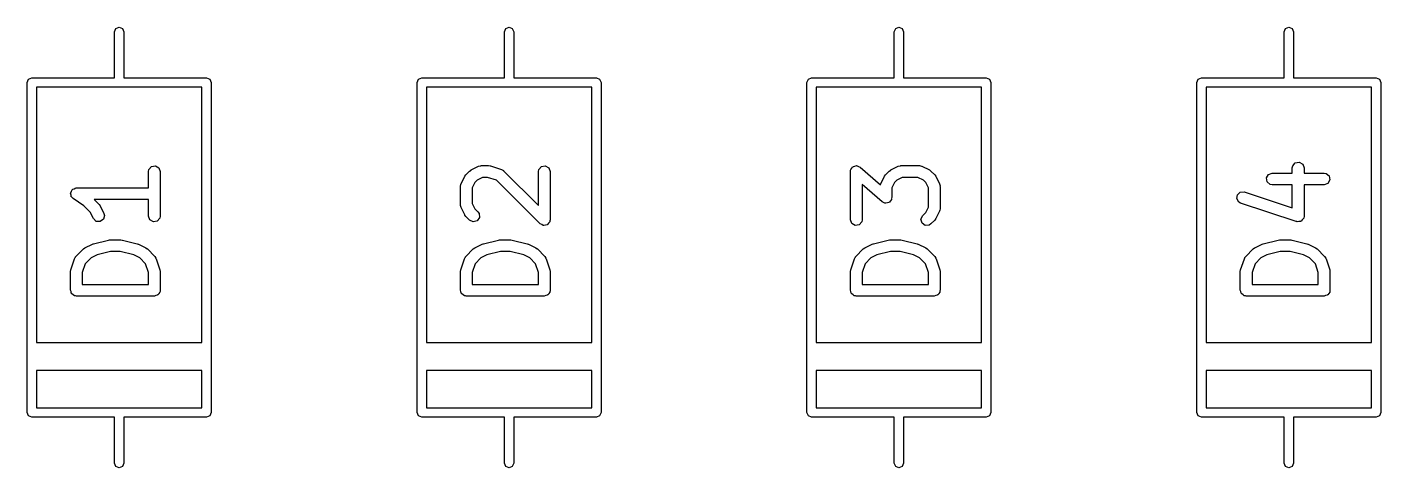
# Model space of a CAD drawing. Extents: x 128.5 to 208.6, y -109.7 to -29.3.
# Drawn here: x 128.82 to 146.18, y -76.02 to -70.36 of the extents above; entities that cross this region are included whole.
import ezdxf

# ---------------------------------------------------------------- set-up
doc = ezdxf.new("R2010")
doc.units = 0
doc.layers.add('BLACK', color=7, linetype='CONTINUOUS')

msp = doc.modelspace()

# ---------------------------------------------------------------- linework, layer by layer
at = {"layer": 'BLACK', "linetype": 'CONTINUOUS'}
for p, q in [((129.94, -70.42), (129.958, -70.3776)), ((129.94, -71.01), (129.94, -70.42)), ((129.958, -70.3776), (130, -70.36)), ((130, -70.36), (130.042, -70.3776)), ((130.042, -70.3776), (130.06, -70.42)), ((130.06, -70.42), (130.06, -71.01)), ((134.94, -70.42), (134.958, -70.3776)), ((134.94, -71.01), (134.94, -70.42)), ((134.958, -70.3776), (135, -70.36)), ((135, -70.36), (135.042, -70.3776)), ((135.042, -70.3776), (135.06, -70.42)), ((135.06, -70.42), (135.06, -71.01)), ((139.94, -70.42), (139.958, -70.3776)), ((139.94, -71.01), (139.94, -70.42)), ((139.958, -70.3776), (140, -70.36)), ((140, -70.36), (140.042, -70.3776)), ((140.042, -70.3776), (140.06, -70.42)), ((140.06, -70.42), (140.06, -71.01)), ((144.94, -70.42), (144.958, -70.3776)), ((144.94, -71.01), (144.94, -70.42)), ((144.958, -70.3776), (145, -70.36)), ((145, -70.36), (145.042, -70.3776)), ((145.042, -70.3776), (145.06, -70.42)), ((145.06, -70.42), (145.06, -71.01)), ((128.82, -71.07), (128.838, -71.0276)), ((128.82, -75.31), (128.82, -71.07)), ((128.838, -71.0276), (128.88, -71.01)), ((128.88, -71.01), (129.94, -71.01)), ((131.06, -71.13), (128.94, -71.13)), ((128.94, -71.13), (128.94, -74.41)), ((130.06, -71.01), (131.12, -71.01)), ((131.06, -74.41), (131.06, -71.13)), ((131.12, -71.01), (131.162, -71.0276)), ((131.162, -71.0276), (131.18, -71.07)), ((131.18, -71.07), (131.18, -75.31)), ((133.82, -71.07), (133.838, -71.0276)), ((133.82, -75.31), (133.82, -71.07)), ((133.838, -71.0276), (133.88, -71.01)), ((133.88, -71.01), (134.94, -71.01)), ((136.06, -71.13), (133.94, -71.13)), ((133.94, -71.13), (133.94, -74.41)), ((135.06, -71.01), (136.12, -71.01)), ((136.06, -74.41), (136.06, -71.13)), ((136.12, -71.01), (136.162, -71.0276)), ((136.162, -71.0276), (136.18, -71.07)), ((136.18, -71.07), (136.18, -75.31)), ((138.82, -71.07), (138.838, -71.0276)), ((138.82, -75.31), (138.82, -71.07)), ((138.838, -71.0276), (138.88, -71.01)), ((138.88, -71.01), (139.94, -71.01)), ((141.06, -71.13), (138.94, -71.13)), ((138.94, -71.13), (138.94, -74.41)), ((140.06, -71.01), (141.12, -71.01)), ((141.06, -74.41), (141.06, -71.13)), ((141.12, -71.01), (141.162, -71.0276)), ((141.162, -71.0276), (141.18, -71.07)), ((141.18, -71.07), (141.18, -75.31)), ((143.82, -71.07), (143.838, -71.0276)), ((143.82, -75.31), (143.82, -71.07)), ((143.838, -71.0276), (143.88, -71.01)), ((143.88, -71.01), (144.94, -71.01)), ((146.06, -71.13), (143.94, -71.13)), ((143.94, -71.13), (143.94, -74.41)), ((145.06, -71.01), (146.12, -71.01)), ((146.06, -74.41), (146.06, -71.13)), ((146.12, -71.01), (146.162, -71.0276)), ((146.162, -71.0276), (146.18, -71.07)), ((146.18, -71.07), (146.18, -75.31)), ((130.377, -72.2143), (130.382, -72.1886)), ((130.377, -72.425), (130.377, -72.2143)), ((130.382, -72.1886), (130.415, -72.1493)), ((130.415, -72.1493), (130.465, -72.1404)), ((130.465, -72.1404), (130.51, -72.1661)), ((130.51, -72.1661), (130.527, -72.2143)), ((130.527, -72.2143), (130.527, -72.7857)), ((134.447, -72.2565), (134.495, -72.2089)), ((134.495, -72.2089), (134.513, -72.196)), ((134.513, -72.196), (134.514, -72.1948)), ((134.514, -72.1948), (134.609, -72.1472)), ((134.609, -72.1472), (134.634, -72.1398)), ((134.634, -72.1398), (134.639, -72.1408)), ((134.639, -72.1408), (134.643, -72.1393)), ((134.643, -72.1393), (134.738, -72.1393)), ((134.738, -72.1393), (134.76, -72.1432)), ((134.76, -72.1432), (134.762, -72.1431)), ((134.762, -72.1431), (134.905, -72.1908)), ((134.905, -72.1908), (134.928, -72.2032)), ((134.928, -72.2032), (134.93, -72.207)), ((134.93, -72.207), (134.934, -72.2089)), ((134.934, -72.2089), (135.377, -72.6523)), ((135.377, -72.2143), (135.382, -72.1886)), ((135.377, -72.6523), (135.377, -72.2143)), ((135.382, -72.1886), (135.415, -72.1493)), ((135.415, -72.1493), (135.465, -72.1404)), ((135.465, -72.1404), (135.51, -72.1661)), ((135.51, -72.1661), (135.527, -72.2143)), ((135.527, -72.2143), (135.527, -72.8333)), ((139.377, -72.2143), (139.379, -72.2032)), ((139.377, -72.8333), (139.377, -72.2143)), ((139.379, -72.1997), (139.38, -72.1971)), ((139.379, -72.2032), (139.379, -72.1997)), ((139.38, -72.1971), (139.382, -72.1886)), ((139.382, -72.1886), (139.395, -72.1731)), ((139.395, -72.1731), (139.405, -72.1558)), ((139.405, -72.1558), (139.411, -72.1539)), ((139.411, -72.1539), (139.415, -72.1493)), ((139.415, -72.1493), (139.435, -72.1458)), ((139.435, -72.1458), (139.454, -72.1393)), ((139.454, -72.1393), (139.46, -72.1415)), ((139.46, -72.1415), (139.465, -72.1404)), ((139.465, -72.1404), (139.483, -72.1505)), ((139.483, -72.1505), (139.502, -72.1578)), ((139.502, -72.1578), (139.762, -72.3853)), ((139.828, -72.2565), (139.876, -72.2089)), ((139.876, -72.2089), (139.894, -72.196)), ((139.894, -72.196), (139.895, -72.1948)), ((139.895, -72.1948), (139.99, -72.1472)), ((139.99, -72.1472), (140.015, -72.1398)), ((140.015, -72.1398), (140.02, -72.1408)), ((140.02, -72.1408), (140.024, -72.1393)), ((140.024, -72.1393), (140.262, -72.1393)), ((140.262, -72.1393), (140.288, -72.1438)), ((140.288, -72.1438), (140.291, -72.1467)), ((140.291, -72.1467), (140.295, -72.1472)), ((140.295, -72.1472), (140.391, -72.1948)), ((140.391, -72.1948), (140.409, -72.2082)), ((140.409, -72.2082), (140.41, -72.2089)), ((140.41, -72.2089), (140.458, -72.2565)), ((145.044, -72.1667), (145.049, -72.141)), ((145.044, -72.2345), (145.044, -72.1667)), ((145.049, -72.141), (145.082, -72.1017)), ((145.082, -72.1017), (145.132, -72.0928)), ((145.132, -72.0928), (145.177, -72.1185)), ((145.177, -72.1185), (145.194, -72.1667)), ((145.194, -72.1667), (145.194, -72.2345)), ((134.377, -72.4048), (134.382, -72.3791)), ((134.382, -72.3791), (134.385, -72.3757)), ((134.385, -72.3712), (134.433, -72.276)), ((134.385, -72.3757), (134.385, -72.3712)), ((134.433, -72.276), (134.446, -72.258)), ((134.446, -72.258), (134.447, -72.2565)), ((134.562, -72.3539), (134.527, -72.4225)), ((134.592, -72.3235), (134.562, -72.3539)), ((134.661, -72.2893), (134.592, -72.3235)), ((134.726, -72.2893), (134.661, -72.2893)), ((134.84, -72.3275), (134.726, -72.2893)), ((135.399, -72.8864), (134.84, -72.3275)), ((139.784, -72.6041), (139.527, -72.3796)), ((139.527, -72.3796), (139.527, -72.8333)), ((139.762, -72.3853), (139.763, -72.3791)), ((139.763, -72.3791), (139.766, -72.3757)), ((139.766, -72.3712), (139.814, -72.276)), ((139.766, -72.3757), (139.766, -72.3712)), ((139.814, -72.276), (139.827, -72.258)), ((139.827, -72.258), (139.828, -72.2565)), ((139.943, -72.3539), (139.908, -72.4225)), ((139.973, -72.3235), (139.943, -72.3539)), ((140.042, -72.2893), (139.973, -72.3235)), ((140.244, -72.2893), (140.042, -72.2893)), ((140.313, -72.3235), (140.244, -72.2893)), ((140.343, -72.3539), (140.313, -72.3235)), ((140.377, -72.4225), (140.343, -72.3539)), ((140.458, -72.2565), (140.471, -72.2749)), ((140.471, -72.2749), (140.472, -72.276)), ((140.472, -72.276), (140.519, -72.3712)), ((140.519, -72.3712), (140.527, -72.3962)), ((144.712, -72.2965), (144.738, -72.2521)), ((144.721, -72.347), (144.712, -72.2965)), ((144.76, -72.38), (144.721, -72.347)), ((144.738, -72.2521), (144.786, -72.2345)), ((144.786, -72.3845), (144.76, -72.38)), ((144.786, -72.2345), (145.044, -72.2345)), ((145.044, -72.3845), (144.786, -72.3845)), ((145.044, -72.6817), (145.044, -72.3845)), ((145.194, -72.2345), (145.452, -72.2345)), ((145.452, -72.3845), (145.194, -72.3845)), ((145.194, -72.3845), (145.194, -72.7857)), ((145.452, -72.2345), (145.478, -72.239)), ((145.501, -72.367), (145.452, -72.3845)), ((145.478, -72.239), (145.517, -72.272)), ((145.526, -72.3225), (145.501, -72.367)), ((145.517, -72.272), (145.526, -72.3225)), ((129.378, -72.4952), (129.379, -72.4912)), ((129.384, -72.5161), (129.378, -72.4952)), ((129.379, -72.487), (129.389, -72.4681)), ((129.379, -72.4912), (129.379, -72.487)), ((129.387, -72.5375), (129.384, -72.5161)), ((129.391, -72.5403), (129.387, -72.5375)), ((129.389, -72.4681), (129.398, -72.4482)), ((129.392, -72.5444), (129.391, -72.5403)), ((129.411, -72.5624), (129.392, -72.5444)), ((129.398, -72.4482), (129.402, -72.4463)), ((129.402, -72.4463), (129.404, -72.4425)), ((129.404, -72.4425), (129.425, -72.4351)), ((129.547, -72.6535), (129.411, -72.5624)), ((129.425, -72.4351), (129.444, -72.4255)), ((129.444, -72.4255), (129.448, -72.4265)), ((129.448, -72.4265), (129.452, -72.425)), ((129.452, -72.425), (130.377, -72.425)), ((134.377, -72.6429), (134.377, -72.4048)), ((134.527, -72.4225), (134.527, -72.6252)), ((139.905, -72.5648), (139.904, -72.5733)), ((139.907, -72.5622), (139.905, -72.5648)), ((139.908, -72.5476), (139.906, -72.5587)), ((139.906, -72.5587), (139.907, -72.5622)), ((139.908, -72.4225), (139.908, -72.5476)), ((140.377, -72.6728), (140.377, -72.4225)), ((140.527, -72.3962), (140.526, -72.4005)), ((140.526, -72.4005), (140.527, -72.4048)), ((140.527, -72.4048), (140.527, -72.6905)), ((144.331, -72.5627), (144.339, -72.5119)), ((144.358, -72.6064), (144.331, -72.5627)), ((144.339, -72.5119), (144.377, -72.4779)), ((144.377, -72.4779), (144.428, -72.4765)), ((144.428, -72.4765), (145.044, -72.6817)), ((129.629, -72.7349), (129.547, -72.6535)), ((129.671, -72.8193), (129.629, -72.7349)), ((130.377, -72.575), (129.681, -72.575)), ((129.681, -72.575), (129.744, -72.6374)), ((129.744, -72.6374), (129.756, -72.6558)), ((129.756, -72.6558), (129.758, -72.6569)), ((129.758, -72.6569), (129.805, -72.7522)), ((130.377, -72.7857), (130.377, -72.575)), ((134.379, -72.6471), (134.377, -72.6429)), ((134.378, -72.6514), (134.379, -72.6471)), ((134.385, -72.6764), (134.378, -72.6514)), ((134.433, -72.7716), (134.385, -72.6764)), ((134.527, -72.6252), (134.562, -72.6937)), ((134.562, -72.6937), (134.601, -72.7327)), ((134.601, -72.7327), (134.616, -72.754)), ((139.803, -72.6114), (139.784, -72.6041)), ((139.82, -72.6215), (139.803, -72.6114)), ((139.826, -72.6204), (139.82, -72.6215)), ((139.832, -72.6226), (139.826, -72.6204)), ((139.851, -72.6161), (139.832, -72.6226)), ((139.871, -72.6126), (139.851, -72.6161)), ((139.875, -72.608), (139.871, -72.6126)), ((139.88, -72.6061), (139.875, -72.608)), ((139.891, -72.5888), (139.88, -72.6061)), ((139.904, -72.5733), (139.891, -72.5888)), ((140.343, -72.7413), (140.377, -72.6728)), ((140.519, -72.724), (140.472, -72.8193)), ((140.52, -72.7196), (140.519, -72.724)), ((140.523, -72.7161), (140.52, -72.7196)), ((140.527, -72.6905), (140.523, -72.7161)), ((144.381, -72.6188), (144.358, -72.6064)), ((145.095, -72.8569), (144.381, -72.6188)), ((129.708, -72.8545), (129.671, -72.8193)), ((129.759, -72.8576), (129.708, -72.8545)), ((129.801, -72.827), (129.759, -72.8576)), ((129.813, -72.7771), (129.801, -72.827)), ((129.805, -72.7522), (129.813, -72.7771)), ((130.395, -72.8339), (130.377, -72.7857)), ((130.439, -72.8596), (130.395, -72.8339)), ((130.49, -72.8507), (130.439, -72.8596)), ((130.523, -72.8114), (130.49, -72.8507)), ((130.527, -72.7857), (130.523, -72.8114)), ((134.434, -72.7728), (134.433, -72.7716)), ((134.447, -72.7911), (134.434, -72.7728)), ((134.495, -72.8387), (134.447, -72.7911)), ((134.541, -72.8604), (134.495, -72.8387)), ((134.591, -72.8472), (134.541, -72.8604)), ((134.62, -72.8051), (134.591, -72.8472)), ((134.616, -72.754), (134.62, -72.8051)), ((135.42, -72.8959), (135.399, -72.8864)), ((135.439, -72.9072), (135.42, -72.8959)), ((135.443, -72.9066), (135.439, -72.9072)), ((135.446, -72.908), (135.443, -72.9066)), ((135.468, -72.9022), (135.446, -72.908)), ((135.49, -72.8983), (135.468, -72.9022)), ((135.492, -72.8957), (135.49, -72.8983)), ((135.495, -72.8948), (135.492, -72.8957)), ((135.508, -72.8763), (135.495, -72.8948)), ((135.523, -72.859), (135.508, -72.8763)), ((135.524, -72.8544), (135.523, -72.859)), ((135.525, -72.8527), (135.524, -72.8544)), ((135.527, -72.8333), (135.525, -72.8495)), ((135.525, -72.8495), (135.525, -72.8527)), ((139.395, -72.8815), (139.377, -72.8333)), ((139.439, -72.9072), (139.395, -72.8815)), ((139.49, -72.8983), (139.439, -72.9072)), ((139.523, -72.859), (139.49, -72.8983)), ((139.527, -72.8333), (139.523, -72.859)), ((140.282, -72.8268), (140.304, -72.7803)), ((140.296, -72.8764), (140.282, -72.8268)), ((140.338, -72.9058), (140.296, -72.8764)), ((140.304, -72.7803), (140.343, -72.7413)), ((140.389, -72.9013), (140.338, -72.9058)), ((140.41, -72.8864), (140.389, -72.9013)), ((140.458, -72.8387), (140.41, -72.8864)), ((140.472, -72.8193), (140.458, -72.8373)), ((140.458, -72.8373), (140.458, -72.8387)), ((145.101, -72.8567), (145.095, -72.8569)), ((145.106, -72.8596), (145.101, -72.8567)), ((145.126, -72.856), (145.106, -72.8596)), ((145.147, -72.8555), (145.126, -72.856)), ((145.151, -72.8517), (145.147, -72.8555)), ((145.157, -72.8507), (145.151, -72.8517)), ((145.17, -72.835), (145.157, -72.8507)), ((145.185, -72.8214), (145.17, -72.835)), ((145.186, -72.8158), (145.185, -72.8214)), ((145.19, -72.8114), (145.186, -72.8158)), ((145.194, -72.7857), (145.19, -72.8114)), ((129.447, -73.3041), (129.542, -73.2089)), ((129.542, -73.2089), (129.561, -73.196)), ((129.561, -73.196), (129.562, -73.1948)), ((129.562, -73.1948), (129.657, -73.1472)), ((129.657, -73.1472), (129.669, -73.1435)), ((129.669, -73.1435), (129.672, -73.1415)), ((129.672, -73.1415), (129.863, -73.0939)), ((129.89, -73.2417), (129.717, -73.285)), ((129.863, -73.0939), (129.878, -73.0929)), ((129.878, -73.0929), (129.881, -73.0917)), ((129.881, -73.0917), (130.024, -73.0917)), ((130.015, -73.2417), (129.89, -73.2417)), ((130.188, -73.285), (130.015, -73.2417)), ((130.024, -73.0917), (130.039, -73.0943)), ((130.039, -73.0943), (130.042, -73.0939)), ((130.042, -73.0939), (130.232, -73.1415)), ((130.232, -73.1415), (130.244, -73.1468)), ((130.244, -73.1468), (130.248, -73.1472)), ((130.248, -73.1472), (130.343, -73.1948)), ((130.343, -73.1948), (130.361, -73.2082)), ((130.361, -73.2082), (130.363, -73.2089)), ((130.363, -73.2089), (130.458, -73.3041)), ((134.447, -73.3041), (134.542, -73.2089)), ((134.542, -73.2089), (134.561, -73.196)), ((134.561, -73.196), (134.562, -73.1948)), ((134.562, -73.1948), (134.657, -73.1472)), ((134.657, -73.1472), (134.669, -73.1435)), ((134.669, -73.1435), (134.672, -73.1415)), ((134.672, -73.1415), (134.863, -73.0939)), ((134.89, -73.2417), (134.717, -73.285)), ((134.863, -73.0939), (134.878, -73.0929)), ((134.878, -73.0929), (134.881, -73.0917)), ((134.881, -73.0917), (135.024, -73.0917)), ((135.015, -73.2417), (134.89, -73.2417)), ((135.188, -73.285), (135.015, -73.2417)), ((135.024, -73.0917), (135.039, -73.0943)), ((135.039, -73.0943), (135.042, -73.0939)), ((135.042, -73.0939), (135.232, -73.1415)), ((135.232, -73.1415), (135.244, -73.1468)), ((135.244, -73.1468), (135.248, -73.1472)), ((135.248, -73.1472), (135.343, -73.1948)), ((135.343, -73.1948), (135.361, -73.2082)), ((135.361, -73.2082), (135.363, -73.2089)), ((135.363, -73.2089), (135.458, -73.3041)), ((139.447, -73.3041), (139.542, -73.2089)), ((139.542, -73.2089), (139.561, -73.196)), ((139.561, -73.196), (139.562, -73.1948)), ((139.562, -73.1948), (139.657, -73.1472)), ((139.657, -73.1472), (139.669, -73.1435)), ((139.669, -73.1435), (139.672, -73.1415)), ((139.672, -73.1415), (139.863, -73.0939)), ((139.89, -73.2417), (139.717, -73.285)), ((139.863, -73.0939), (139.878, -73.0929)), ((139.878, -73.0929), (139.881, -73.0917)), ((139.881, -73.0917), (140.024, -73.0917)), ((140.015, -73.2417), (139.89, -73.2417)), ((140.188, -73.285), (140.015, -73.2417)), ((140.024, -73.0917), (140.039, -73.0943)), ((140.039, -73.0943), (140.042, -73.0939)), ((140.042, -73.0939), (140.232, -73.1415)), ((140.232, -73.1415), (140.244, -73.1468)), ((140.244, -73.1468), (140.248, -73.1472)), ((140.248, -73.1472), (140.343, -73.1948)), ((140.343, -73.1948), (140.361, -73.2082)), ((140.361, -73.2082), (140.363, -73.2089)), ((140.363, -73.2089), (140.458, -73.3041)), ((144.447, -73.3041), (144.542, -73.2089)), ((144.542, -73.2089), (144.561, -73.196)), ((144.561, -73.196), (144.562, -73.1948)), ((144.562, -73.1948), (144.657, -73.1472)), ((144.657, -73.1472), (144.669, -73.1435)), ((144.669, -73.1435), (144.672, -73.1415)), ((144.672, -73.1415), (144.863, -73.0939)), ((144.89, -73.2417), (144.717, -73.285)), ((144.863, -73.0939), (144.878, -73.0929)), ((144.878, -73.0929), (144.881, -73.0917)), ((144.881, -73.0917), (145.024, -73.0917)), ((145.015, -73.2417), (144.89, -73.2417)), ((145.188, -73.285), (145.015, -73.2417)), ((145.024, -73.0917), (145.039, -73.0943)), ((145.039, -73.0943), (145.042, -73.0939)), ((145.042, -73.0939), (145.232, -73.1415)), ((145.232, -73.1415), (145.244, -73.1468)), ((145.244, -73.1468), (145.248, -73.1472)), ((145.248, -73.1472), (145.343, -73.1948)), ((145.343, -73.1948), (145.361, -73.2082)), ((145.361, -73.2082), (145.363, -73.2089)), ((145.363, -73.2089), (145.458, -73.3041)), ((129.381, -73.4763), (129.429, -73.3334)), ((129.429, -73.3334), (129.441, -73.3105)), ((129.441, -73.3105), (129.445, -73.3082)), ((129.445, -73.3082), (129.447, -73.3041)), ((129.566, -73.3977), (129.527, -73.5122)), ((129.64, -73.3235), (129.566, -73.3977)), ((129.717, -73.285), (129.64, -73.3235)), ((130.265, -73.3235), (130.188, -73.285)), ((130.339, -73.3977), (130.265, -73.3235)), ((130.377, -73.5122), (130.339, -73.3977)), ((130.458, -73.3041), (130.473, -73.3254)), ((130.473, -73.3254), (130.473, -73.3299)), ((130.473, -73.3299), (130.476, -73.3334)), ((130.476, -73.3334), (130.524, -73.4763)), ((134.381, -73.4763), (134.429, -73.3334)), ((134.429, -73.3334), (134.441, -73.3105)), ((134.441, -73.3105), (134.445, -73.3082)), ((134.445, -73.3082), (134.447, -73.3041)), ((134.566, -73.3977), (134.527, -73.5122)), ((134.64, -73.3235), (134.566, -73.3977)), ((134.717, -73.285), (134.64, -73.3235)), ((135.265, -73.3235), (135.188, -73.285)), ((135.339, -73.3977), (135.265, -73.3235)), ((135.377, -73.5122), (135.339, -73.3977)), ((135.458, -73.3041), (135.473, -73.3254)), ((135.473, -73.3254), (135.473, -73.3299)), ((135.473, -73.3299), (135.476, -73.3334)), ((135.476, -73.3334), (135.524, -73.4763)), ((139.381, -73.4763), (139.429, -73.3334)), ((139.429, -73.3334), (139.441, -73.3105)), ((139.441, -73.3105), (139.445, -73.3082)), ((139.445, -73.3082), (139.447, -73.3041)), ((139.566, -73.3977), (139.527, -73.5122)), ((139.64, -73.3235), (139.566, -73.3977)), ((139.717, -73.285), (139.64, -73.3235)), ((140.265, -73.3235), (140.188, -73.285)), ((140.339, -73.3977), (140.265, -73.3235)), ((140.377, -73.5122), (140.339, -73.3977)), ((140.458, -73.3041), (140.473, -73.3254)), ((140.473, -73.3254), (140.473, -73.3299)), ((140.473, -73.3299), (140.476, -73.3334)), ((140.476, -73.3334), (140.524, -73.4763)), ((144.381, -73.4763), (144.429, -73.3334)), ((144.429, -73.3334), (144.441, -73.3105)), ((144.441, -73.3105), (144.445, -73.3082)), ((144.445, -73.3082), (144.447, -73.3041)), ((144.566, -73.3977), (144.527, -73.5122)), ((144.64, -73.3235), (144.566, -73.3977)), ((144.717, -73.285), (144.64, -73.3235)), ((145.265, -73.3235), (145.188, -73.285)), ((145.339, -73.3977), (145.265, -73.3235)), ((145.377, -73.5122), (145.339, -73.3977)), ((145.458, -73.3041), (145.473, -73.3254)), ((145.473, -73.3254), (145.473, -73.3299)), ((145.473, -73.3299), (145.476, -73.3334)), ((145.476, -73.3334), (145.524, -73.4763)), ((129.377, -73.5), (129.381, -73.4779)), ((129.377, -73.7381), (129.377, -73.5)), ((129.381, -73.4779), (129.381, -73.4763)), ((129.527, -73.5122), (129.527, -73.6631)), ((130.377, -73.6631), (130.377, -73.5122)), ((130.524, -73.4763), (130.527, -73.4985)), ((130.527, -73.4985), (130.527, -73.5)), ((130.527, -73.5), (130.527, -73.7381)), ((134.377, -73.5), (134.381, -73.4779)), ((134.377, -73.7381), (134.377, -73.5)), ((134.381, -73.4779), (134.381, -73.4763)), ((134.527, -73.5122), (134.527, -73.6631)), ((135.377, -73.6631), (135.377, -73.5122)), ((135.524, -73.4763), (135.527, -73.4985)), ((135.527, -73.4985), (135.527, -73.5)), ((135.527, -73.5), (135.527, -73.7381)), ((139.377, -73.5), (139.381, -73.4779)), ((139.377, -73.7381), (139.377, -73.5)), ((139.381, -73.4779), (139.381, -73.4763)), ((139.527, -73.5122), (139.527, -73.6631)), ((140.377, -73.6631), (140.377, -73.5122)), ((140.524, -73.4763), (140.527, -73.4985)), ((140.527, -73.4985), (140.527, -73.5)), ((140.527, -73.5), (140.527, -73.7381)), ((144.377, -73.5), (144.381, -73.4779)), ((144.377, -73.7381), (144.377, -73.5)), ((144.381, -73.4779), (144.381, -73.4763)), ((144.527, -73.5122), (144.527, -73.6631)), ((145.377, -73.6631), (145.377, -73.5122)), ((145.524, -73.4763), (145.527, -73.4985)), ((145.527, -73.4985), (145.527, -73.5)), ((145.527, -73.5), (145.527, -73.7381)), ((129.384, -73.7564), (129.377, -73.7381)), ((129.387, -73.7756), (129.384, -73.7564)), ((129.393, -73.7799), (129.387, -73.7756)), ((129.395, -73.7863), (129.393, -73.7799)), ((129.527, -73.6631), (130.377, -73.6631)), ((130.51, -73.7787), (130.501, -73.7955)), ((130.523, -73.7637), (130.51, -73.7787)), ((130.525, -73.754), (130.523, -73.7637)), ((130.526, -73.7511), (130.525, -73.754)), ((130.527, -73.7381), (130.526, -73.7478)), ((130.526, -73.7478), (130.526, -73.7511)), ((134.384, -73.7564), (134.377, -73.7381)), ((134.387, -73.7756), (134.384, -73.7564)), ((134.393, -73.7799), (134.387, -73.7756)), ((134.395, -73.7863), (134.393, -73.7799)), ((134.527, -73.6631), (135.377, -73.6631)), ((135.51, -73.7787), (135.501, -73.7955)), ((135.523, -73.7637), (135.51, -73.7787)), ((135.525, -73.754), (135.523, -73.7637)), ((135.526, -73.7511), (135.525, -73.754)), ((135.527, -73.7381), (135.526, -73.7478)), ((135.526, -73.7478), (135.526, -73.7511)), ((139.384, -73.7564), (139.377, -73.7381)), ((139.387, -73.7756), (139.384, -73.7564)), ((139.393, -73.7799), (139.387, -73.7756)), ((139.395, -73.7863), (139.393, -73.7799)), ((139.527, -73.6631), (140.377, -73.6631)), ((140.51, -73.7787), (140.501, -73.7955)), ((140.523, -73.7637), (140.51, -73.7787)), ((140.525, -73.754), (140.523, -73.7637)), ((140.526, -73.7511), (140.525, -73.754)), ((140.527, -73.7381), (140.526, -73.7478)), ((140.526, -73.7478), (140.526, -73.7511)), ((144.384, -73.7564), (144.377, -73.7381)), ((144.387, -73.7756), (144.384, -73.7564)), ((144.393, -73.7799), (144.387, -73.7756)), ((144.395, -73.7863), (144.393, -73.7799)), ((144.527, -73.6631), (145.377, -73.6631)), ((145.51, -73.7787), (145.501, -73.7955)), ((145.523, -73.7637), (145.51, -73.7787)), ((145.525, -73.754), (145.523, -73.7637)), ((145.526, -73.7511), (145.525, -73.754)), ((145.527, -73.7381), (145.526, -73.7478)), ((145.526, -73.7478), (145.526, -73.7511)), ((129.412, -73.796), (129.395, -73.7863)), ((129.427, -73.8086), (129.412, -73.796)), ((129.436, -73.8103), (129.427, -73.8086)), ((129.439, -73.812), (129.436, -73.8103)), ((129.443, -73.8114), (129.439, -73.812)), ((129.452, -73.8131), (129.443, -73.8114)), ((130.452, -73.8131), (129.452, -73.8131)), ((130.471, -73.8064), (130.452, -73.8131)), ((130.49, -73.803), (130.471, -73.8064)), ((130.494, -73.7979), (130.49, -73.803)), ((130.501, -73.7955), (130.494, -73.7979)), ((134.412, -73.796), (134.395, -73.7863)), ((134.427, -73.8086), (134.412, -73.796)), ((134.436, -73.8103), (134.427, -73.8086)), ((134.439, -73.812), (134.436, -73.8103)), ((134.443, -73.8114), (134.439, -73.812)), ((134.452, -73.8131), (134.443, -73.8114)), ((135.452, -73.8131), (134.452, -73.8131)), ((135.471, -73.8064), (135.452, -73.8131)), ((135.49, -73.803), (135.471, -73.8064)), ((135.494, -73.7979), (135.49, -73.803)), ((135.501, -73.7955), (135.494, -73.7979)), ((139.412, -73.796), (139.395, -73.7863)), ((139.427, -73.8086), (139.412, -73.796)), ((139.436, -73.8103), (139.427, -73.8086)), ((139.439, -73.812), (139.436, -73.8103)), ((139.443, -73.8114), (139.439, -73.812)), ((139.452, -73.8131), (139.443, -73.8114)), ((140.452, -73.8131), (139.452, -73.8131)), ((140.471, -73.8064), (140.452, -73.8131)), ((140.49, -73.803), (140.471, -73.8064)), ((140.494, -73.7979), (140.49, -73.803)), ((140.501, -73.7955), (140.494, -73.7979)), ((144.412, -73.796), (144.395, -73.7863)), ((144.427, -73.8086), (144.412, -73.796)), ((144.436, -73.8103), (144.427, -73.8086)), ((144.439, -73.812), (144.436, -73.8103)), ((144.443, -73.8114), (144.439, -73.812)), ((144.452, -73.8131), (144.443, -73.8114)), ((145.452, -73.8131), (144.452, -73.8131)), ((145.471, -73.8064), (145.452, -73.8131)), ((145.49, -73.803), (145.471, -73.8064)), ((145.494, -73.7979), (145.49, -73.803)), ((145.501, -73.7955), (145.494, -73.7979)), ((128.94, -74.41), (131.06, -74.41)), ((133.94, -74.41), (136.06, -74.41)), ((138.94, -74.41), (141.06, -74.41)), ((143.94, -74.41), (146.06, -74.41)), ((128.94, -74.77), (128.94, -75.25)), ((131.06, -74.77), (128.94, -74.77)), ((131.06, -75.25), (131.06, -74.77)), ((133.94, -74.77), (133.94, -75.25)), ((136.06, -74.77), (133.94, -74.77)), ((136.06, -75.25), (136.06, -74.77)), ((138.94, -74.77), (138.94, -75.25)), ((141.06, -74.77), (138.94, -74.77)), ((141.06, -75.25), (141.06, -74.77)), ((143.94, -74.77), (143.94, -75.25)), ((146.06, -74.77), (143.94, -74.77)), ((146.06, -75.25), (146.06, -74.77)), ((128.838, -75.3524), (128.82, -75.31)), ((128.94, -75.25), (131.06, -75.25)), ((131.18, -75.31), (131.162, -75.3524)), ((133.838, -75.3524), (133.82, -75.31)), ((133.94, -75.25), (136.06, -75.25)), ((136.18, -75.31), (136.162, -75.3524)), ((138.838, -75.3524), (138.82, -75.31)), ((138.94, -75.25), (141.06, -75.25)), ((141.18, -75.31), (141.162, -75.3524)), ((143.838, -75.3524), (143.82, -75.31)), ((143.94, -75.25), (146.06, -75.25)), ((146.18, -75.31), (146.162, -75.3524)), ((128.88, -75.37), (128.838, -75.3524)), ((129.94, -75.37), (128.88, -75.37)), ((129.94, -75.96), (129.94, -75.37)), ((131.12, -75.37), (130.06, -75.37)), ((130.06, -75.37), (130.06, -75.96)), ((131.162, -75.3524), (131.12, -75.37)), ((133.88, -75.37), (133.838, -75.3524)), ((134.94, -75.37), (133.88, -75.37)), ((134.94, -75.96), (134.94, -75.37)), ((136.12, -75.37), (135.06, -75.37)), ((135.06, -75.37), (135.06, -75.96)), ((136.162, -75.3524), (136.12, -75.37)), ((138.88, -75.37), (138.838, -75.3524)), ((139.94, -75.37), (138.88, -75.37)), ((139.94, -75.96), (139.94, -75.37)), ((141.12, -75.37), (140.06, -75.37)), ((140.06, -75.37), (140.06, -75.96)), ((141.162, -75.3524), (141.12, -75.37)), ((143.88, -75.37), (143.838, -75.3524)), ((144.94, -75.37), (143.88, -75.37)), ((144.94, -75.96), (144.94, -75.37)), ((146.12, -75.37), (145.06, -75.37)), ((145.06, -75.37), (145.06, -75.96)), ((146.162, -75.3524), (146.12, -75.37)), ((129.958, -76.0024), (129.94, -75.96)), ((130, -76.02), (129.958, -76.0024)), ((130.042, -76.0024), (130, -76.02)), ((130.06, -75.96), (130.042, -76.0024)), ((134.958, -76.0024), (134.94, -75.96)), ((135, -76.02), (134.958, -76.0024)), ((135.042, -76.0024), (135, -76.02)), ((135.06, -75.96), (135.042, -76.0024)), ((139.958, -76.0024), (139.94, -75.96)), ((140, -76.02), (139.958, -76.0024)), ((140.042, -76.0024), (140, -76.02)), ((140.06, -75.96), (140.042, -76.0024)), ((144.958, -76.0024), (144.94, -75.96)), ((145, -76.02), (144.958, -76.0024)), ((145.042, -76.0024), (145, -76.02)), ((145.06, -75.96), (145.042, -76.0024))]:
    msp.add_line(p, q, dxfattribs=at)

doc.saveas('drawing.dxf')
